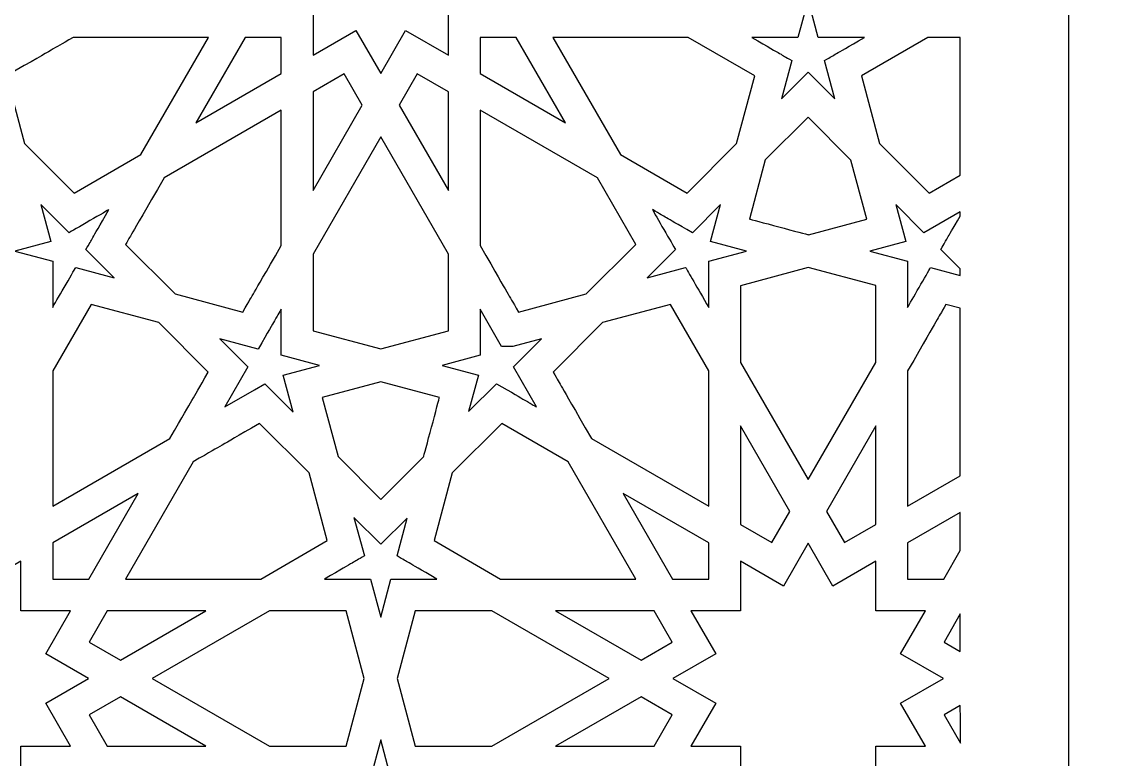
# Model space of a CAD drawing. Header units: millimetres. Extents: x -54 to 56, y -101 to 100.
# Drawn here: x 3.4 to 56, y -72 to -36 of the extents above; entities that cross this region are included whole.
import ezdxf

# ---------------------------------------------------------------- set-up
doc = ezdxf.new("R2010")
doc.units = ezdxf.units.MM
doc.header["$MEASUREMENT"] = 0
doc.layers.add('layer 1', color=7, linetype='Continuous')

msp = doc.modelspace()

# ---------------------------------------------------------------- linework, layer by layer
at = {"layer": 'layer 1', "color": 250}
for points, knots in [([(48.1386, 54.1623), (42.3711, 64.5167), (32.0929, 71.9141), (0.1217, 100.1639), (0.1217, 100.1639), (-12.0509, 89.1216), (-32.3955, 72.4154), (-38.3045, 66.5064), (-38.3045, 66.5064), (-48.153, 57.216), (-54.3278, 44.0535), (-54.3278, 28.0159), (-54.3278, 28.0159), (-54.144, -29.3356), (-54.2633, -80.8899), (-54.2633, -99.8357), (-54.2633, -99.8357), (-54.2633, -99.8357), (54.4481, -99.8357), (54.4481, -99.8357), (54.4481, -99.8357), (54.4481, -99.8357), (54.4424, -100.9781), (54.4424, 5.8646), (54.4424, 5.8646), (54.4424, 27.003), (56.0433, 40.3768), (48.1386, 54.1623)], [0, 0, 0, 0, 0.125, 0.125, 0.125, 0.125, 0.25, 0.25, 0.25, 0.25, 0.375, 0.375, 0.375, 0.375, 0.5, 0.5, 0.5, 0.5, 0.625, 0.625, 0.625, 0.625, 0.75, 0.75, 0.75, 0.75, 1, 1, 1, 1]), ([(22.1206, -36.4635), (22.1206, -36.4635), (20.9137, -38.5551), (20.9137, -38.5551), (20.9137, -38.5551), (20.9137, -38.5551), (19.7069, -36.4635), (19.7069, -36.4635), (19.7069, -36.4635), (19.7069, -36.4635), (17.6152, -37.6707), (17.6152, -37.6707), (17.6152, -37.6707), (17.6152, -37.6707), (17.6152, -35.2566), (17.6152, -35.2566), (17.6152, -35.2566), (17.6152, -35.2566), (15.2019, -35.2566), (15.2019, -35.2566), (15.2019, -35.2566), (15.2019, -35.2566), (16.4087, -33.1653), (16.4087, -33.1653), (16.4087, -33.1653), (16.4087, -33.1653), (14.3171, -31.9585), (14.3171, -31.9585), (14.3171, -31.9585), (14.3171, -31.9585), (16.4087, -30.7516), (16.4087, -30.7516), (16.4087, -30.7516), (16.4087, -30.7516), (15.2019, -28.654), (15.2019, -28.654), (15.2019, -28.654), (15.2019, -28.654), (17.6152, -28.654), (17.6152, -28.654), (17.6152, -28.654), (17.6152, -28.654), (17.6152, -26.2407), (17.6152, -26.2407), (17.6152, -26.2407), (17.6152, -26.2407), (19.7069, -27.4472), (19.7069, -27.4472), (19.7069, -27.4472), (19.7069, -27.4472), (20.9137, -25.3559), (20.9137, -25.3559), (20.9137, -25.3559), (20.9137, -25.3559), (22.1206, -27.4472), (22.1206, -27.4472), (22.1206, -27.4472), (22.1206, -27.4472), (24.2122, -26.2407), (24.2122, -26.2407), (24.2122, -26.2407), (24.2122, -26.2407), (24.2122, -28.654), (24.2122, -28.654), (24.2122, -28.654), (24.2122, -28.654), (26.6259, -28.654), (26.6259, -28.654), (26.6259, -28.654), (26.6259, -28.654), (25.419, -30.7516), (25.419, -30.7516), (25.419, -30.7516), (25.419, -30.7516), (27.5106, -31.9585), (27.5106, -31.9585), (27.5106, -31.9585), (27.5106, -31.9585), (25.419, -33.1653), (25.419, -33.1653), (25.419, -33.1653), (25.419, -33.1653), (26.6259, -35.2566), (26.6259, -35.2566), (26.6259, -35.2566), (26.6259, -35.2566), (24.2122, -35.2566), (24.2122, -35.2566), (24.2122, -35.2566), (24.2122, -35.2566), (24.2122, -37.6707), (24.2122, -37.6707), (24.2122, -37.6707), (24.2122, -37.6707), (22.1206, -36.4635), (22.1206, -36.4635)], [0, 0, 0, 0, 0.04, 0.04, 0.04, 0.04, 0.08, 0.08, 0.08, 0.08, 0.12, 0.12, 0.12, 0.12, 0.16, 0.16, 0.16, 0.16, 0.2, 0.2, 0.2, 0.2, 0.24, 0.24, 0.24, 0.24, 0.28, 0.28, 0.28, 0.28, 0.32, 0.32, 0.32, 0.32, 0.36, 0.36, 0.36, 0.36, 0.4, 0.4, 0.4, 0.4, 0.44, 0.44, 0.44, 0.44, 0.48, 0.48, 0.48, 0.48, 0.52, 0.52, 0.52, 0.52, 0.56, 0.56, 0.56, 0.56, 0.6, 0.6, 0.6, 0.6, 0.64, 0.64, 0.64, 0.64, 0.68, 0.68, 0.68, 0.68, 0.72, 0.72, 0.72, 0.72, 0.76, 0.76, 0.76, 0.76, 0.8, 0.8, 0.8, 0.8, 0.84, 0.84, 0.84, 0.84, 0.88, 0.88, 0.88, 0.88, 0.92, 0.92, 0.92, 0.92, 1, 1, 1, 1]), ([(43.0473, -39.8032), (43.0473, -39.8032), (41.747, -38.5025), (41.747, -38.5025), (41.747, -38.5025), (41.747, -38.5025), (40.4463, -39.7972), (40.4463, -39.7972), (40.4463, -39.7972), (40.4463, -39.7972), (40.9501, -37.9282), (40.9501, -37.9282), (40.9501, -37.9282), (40.2893, -37.5454), (40.6844, -37.774), (39.0049, -36.8035), (39.0049, -36.8035), (39.0049, -36.8035), (41.2489, -36.8035), (41.2489, -36.8035), (41.2489, -36.8035), (41.2489, -36.8035), (41.747, -34.9465), (41.747, -34.9465), (41.747, -34.9465), (41.747, -34.9465), (42.2448, -36.8035), (42.2448, -36.8035), (42.2448, -36.8035), (42.2448, -36.8035), (44.4944, -36.8035), (44.4944, -36.8035), (44.4944, -36.8035), (42.8085, -37.7737), (43.2043, -37.5444), (42.5496, -37.9282), (42.5496, -37.9282), (42.5496, -37.9282), (43.0473, -39.8032), (43.0473, -39.8032)], [0, 0, 0, 0, 0.0909091, 0.0909091, 0.0909091, 0.0909091, 0.1818182, 0.1818182, 0.1818182, 0.1818182, 0.2727273, 0.2727273, 0.2727273, 0.2727273, 0.3636364, 0.3636364, 0.3636364, 0.3636364, 0.4545455, 0.4545455, 0.4545455, 0.4545455, 0.5454545, 0.5454545, 0.5454545, 0.5454545, 0.6363636, 0.6363636, 0.6363636, 0.6363636, 0.7272727, 0.7272727, 0.7272727, 0.7272727, 0.8181818, 0.8181818, 0.8181818, 0.8181818, 1, 1, 1, 1]), ([(2.6818, -38.6722), (5.365, -37.1256), (4.6856, -37.5183), (5.9217, -36.8035), (5.9217, -36.8035), (5.9217, -36.8035), (12.5183, -36.8035), (12.5183, -36.8035), (12.5183, -36.8035), (12.5183, -36.8035), (9.2202, -42.5157), (9.2202, -42.5157), (9.2202, -42.5157), (9.2202, -42.5157), (5.9803, -44.39), (5.9803, -44.39), (5.9803, -44.39), (5.9803, -44.39), (3.5606, -41.9707), (3.5606, -41.9707), (3.5606, -41.9707), (3.5606, -41.9707), (2.6818, -38.6722), (2.6818, -38.6722)], [0, 0, 0, 0, 0.1428571, 0.1428571, 0.1428571, 0.1428571, 0.2857143, 0.2857143, 0.2857143, 0.2857143, 0.4285714, 0.4285714, 0.4285714, 0.4285714, 0.5714286, 0.5714286, 0.5714286, 0.5714286, 0.7142857, 0.7142857, 0.7142857, 0.7142857, 1, 1, 1, 1]), ([(14.3055, -36.8035), (14.3055, -36.8035), (16.0687, -36.8035), (16.0687, -36.8035), (16.0687, -36.8035), (16.0687, -36.8035), (16.0687, -38.5611), (16.0687, -38.5611), (16.0687, -38.5611), (16.0687, -38.5611), (11.9034, -40.9688), (11.9034, -40.9688), (11.9034, -40.9688), (11.9034, -40.9688), (14.3055, -36.8035), (14.3055, -36.8035)], [0, 0, 0, 0, 0.2, 0.2, 0.2, 0.2, 0.4, 0.4, 0.4, 0.4, 0.6, 0.6, 0.6, 0.6, 1, 1, 1, 1]), ([(25.7588, -36.8035), (25.7588, -36.8035), (27.5223, -36.8035), (27.5223, -36.8035), (27.5223, -36.8035), (27.5223, -36.8035), (29.9244, -40.9688), (29.9244, -40.9688), (29.9244, -40.9688), (29.9244, -40.9688), (25.7588, -38.5611), (25.7588, -38.5611), (25.7588, -38.5611), (25.7588, -38.5611), (25.7588, -36.8035), (25.7588, -36.8035)], [0, 0, 0, 0, 0.2, 0.2, 0.2, 0.2, 0.4, 0.4, 0.4, 0.4, 0.6, 0.6, 0.6, 0.6, 1, 1, 1, 1]), ([(32.6076, -42.5157), (32.6076, -42.5157), (29.3091, -36.8035), (29.3091, -36.8035), (29.3091, -36.8035), (29.3091, -36.8035), (35.9057, -36.8035), (35.9057, -36.8035), (35.9057, -36.8035), (35.9057, -36.8035), (39.1456, -38.6722), (39.1456, -38.6722), (39.1456, -38.6722), (39.1456, -38.6722), (38.2608, -41.9707), (38.2608, -41.9707), (38.2608, -41.9707), (38.2608, -41.9707), (35.8471, -44.39), (35.8471, -44.39), (35.8471, -44.39), (35.8471, -44.39), (32.6076, -42.5157), (32.6076, -42.5157)], [0, 0, 0, 0, 0.1428571, 0.1428571, 0.1428571, 0.1428571, 0.2857143, 0.2857143, 0.2857143, 0.2857143, 0.4285714, 0.4285714, 0.4285714, 0.4285714, 0.5714286, 0.5714286, 0.5714286, 0.5714286, 0.7142857, 0.7142857, 0.7142857, 0.7142857, 1, 1, 1, 1]), ([(44.348, -38.6722), (44.348, -38.6722), (47.5876, -36.8035), (47.5876, -36.8035), (47.5876, -36.8035), (47.5876, -36.8035), (49.1522, -36.8035), (49.1522, -36.8035), (49.1522, -36.8035), (49.1522, -39.0475), (49.1522, -41.2852), (49.1578, -43.5172), (49.1578, -43.5172), (49.1578, -43.5172), (47.6465, -44.39), (47.6465, -44.39), (47.6465, -44.39), (47.6465, -44.39), (45.2328, -41.9707), (45.2328, -41.9707), (45.2328, -41.9707), (45.2328, -41.9707), (44.348, -38.6722), (44.348, -38.6722)], [0, 0, 0, 0, 0.1428571, 0.1428571, 0.1428571, 0.1428571, 0.2857143, 0.2857143, 0.2857143, 0.2857143, 0.4285714, 0.4285714, 0.4285714, 0.4285714, 0.5714286, 0.5714286, 0.5714286, 0.5714286, 0.7142857, 0.7142857, 0.7142857, 0.7142857, 1, 1, 1, 1]), ([(17.6152, -44.2672), (17.6152, -44.2672), (17.6152, -39.4571), (17.6152, -39.4571), (17.6152, -39.4571), (17.6152, -39.4571), (19.1385, -38.5784), (19.1385, -38.5784), (19.1385, -38.5784), (19.1385, -38.5784), (20.0173, -40.1016), (20.0173, -40.1016), (20.0173, -40.1016), (20.0173, -40.1016), (17.6152, -44.2672), (17.6152, -44.2672)], [0, 0, 0, 0, 0.2, 0.2, 0.2, 0.2, 0.4, 0.4, 0.4, 0.4, 0.6, 0.6, 0.6, 0.6, 1, 1, 1, 1]), ([(21.8101, -40.1016), (21.8101, -40.1016), (22.6889, -38.5784), (22.6889, -38.5784), (22.6889, -38.5784), (22.6889, -38.5784), (24.2122, -39.4571), (24.2122, -39.4571), (24.2122, -39.4571), (24.2122, -39.4571), (24.2122, -44.2672), (24.2122, -44.2672), (24.2122, -44.2672), (24.2122, -44.2672), (21.8101, -40.1016), (21.8101, -40.1016)], [0, 0, 0, 0, 0.2, 0.2, 0.2, 0.2, 0.4, 0.4, 0.4, 0.4, 0.6, 0.6, 0.6, 0.6, 1, 1, 1, 1]), ([(10.3568, -43.652), (10.3568, -43.652), (16.0687, -40.3539), (16.0687, -40.3539), (16.0687, -40.3539), (16.0687, -40.3539), (16.0687, -46.9505), (16.0687, -46.9505), (16.0687, -46.9505), (14.4166, -49.8094), (14.8794, -49.0068), (14.194, -50.1904), (14.194, -50.1904), (14.194, -50.1904), (10.8955, -49.3056), (10.8955, -49.3056), (10.8955, -49.3056), (10.8955, -49.3056), (8.4818, -46.8919), (8.4818, -46.8919), (8.4818, -46.8919), (8.7983, -46.3412), (8.4702, -46.9096), (10.3568, -43.652)], [0, 0, 0, 0, 0.1428571, 0.1428571, 0.1428571, 0.1428571, 0.2857143, 0.2857143, 0.2857143, 0.2857143, 0.4285714, 0.4285714, 0.4285714, 0.4285714, 0.5714286, 0.5714286, 0.5714286, 0.5714286, 0.7142857, 0.7142857, 0.7142857, 0.7142857, 1, 1, 1, 1]), ([(27.6334, -50.1904), (26.9892, -49.077), (27.3699, -49.7392), (25.7588, -46.9505), (25.7588, -46.9505), (25.7588, -46.9505), (25.7588, -40.3539), (25.7588, -40.3539), (25.7588, -40.3539), (25.7588, -40.3539), (31.4766, -43.652), (31.4766, -43.652), (31.4766, -43.652), (31.4766, -43.652), (33.3456, -46.8919), (33.3456, -46.8919), (33.3456, -46.8919), (33.3456, -46.8919), (30.9319, -49.3056), (30.9319, -49.3056), (30.9319, -49.3056), (30.9319, -49.3056), (27.6334, -50.1904), (27.6334, -50.1904)], [0, 0, 0, 0, 0.1428571, 0.1428571, 0.1428571, 0.1428571, 0.2857143, 0.2857143, 0.2857143, 0.2857143, 0.4285714, 0.4285714, 0.4285714, 0.4285714, 0.5714286, 0.5714286, 0.5714286, 0.5714286, 0.7142857, 0.7142857, 0.7142857, 0.7142857, 1, 1, 1, 1]), ([(39.6614, -42.7732), (39.6614, -42.7732), (41.747, -40.6936), (41.747, -40.6936), (41.747, -40.6936), (41.747, -40.6936), (43.8326, -42.7792), (43.8326, -42.7792), (43.8326, -42.7792), (43.8326, -42.7792), (44.6059, -45.6618), (44.6059, -45.6618), (44.6059, -45.6618), (44.6059, -45.6618), (41.7643, -46.4231), (41.7643, -46.4231), (41.7643, -46.4231), (41.7643, -46.4231), (41.747, -46.4174), (41.747, -46.4174), (41.747, -46.4174), (41.7375, -46.4174), (38.9029, -45.6583), (38.8937, -45.6558), (38.8937, -45.6558), (38.8937, -45.6558), (39.6614, -42.7732), (39.6614, -42.7732)], [0, 0, 0, 0, 0.125, 0.125, 0.125, 0.125, 0.25, 0.25, 0.25, 0.25, 0.375, 0.375, 0.375, 0.375, 0.5, 0.5, 0.5, 0.5, 0.625, 0.625, 0.625, 0.625, 0.75, 0.75, 0.75, 0.75, 1, 1, 1, 1]), ([(20.9137, -51.9888), (20.9137, -51.9888), (17.6152, -51.1044), (17.6152, -51.1044), (17.6152, -51.1044), (17.6152, -51.1044), (17.6152, -47.3664), (17.6152, -47.3664), (17.6152, -47.3664), (17.6152, -47.3664), (20.9137, -41.6542), (20.9137, -41.6542), (20.9137, -41.6542), (20.9137, -41.6542), (24.2122, -47.3664), (24.2122, -47.3664), (24.2122, -47.3664), (24.2122, -47.3664), (24.2122, -51.1044), (24.2122, -51.1044), (24.2122, -51.1044), (24.2122, -51.1044), (20.9137, -51.9888), (20.9137, -51.9888)], [0, 0, 0, 0, 0.1428571, 0.1428571, 0.1428571, 0.1428571, 0.2857143, 0.2857143, 0.2857143, 0.2857143, 0.4285714, 0.4285714, 0.4285714, 0.4285714, 0.5714286, 0.5714286, 0.5714286, 0.5714286, 0.7142857, 0.7142857, 0.7142857, 0.7142857, 1, 1, 1, 1]), ([(3.0804, -47.22), (3.0804, -47.22), (4.832, -46.7512), (4.832, -46.7512), (4.832, -46.7512), (4.832, -46.7512), (4.3515, -44.9527), (4.3515, -44.9527), (4.3515, -44.9527), (4.3515, -44.9527), (5.7224, -46.3236), (5.7224, -46.3236), (5.7224, -46.3236), (5.842, -46.2544), (7.6676, -45.1989), (7.6676, -45.1989), (7.6676, -45.1989), (6.6971, -46.8782), (6.9247, -46.482), (6.5486, -47.1438), (6.5486, -47.1438), (6.5486, -47.1438), (7.9195, -48.5207), (7.9195, -48.5207), (7.9195, -48.5207), (7.9195, -48.5207), (6.0505, -48.0169), (6.0505, -48.0169), (6.0505, -48.0169), (5.9323, -48.2166), (5.0433, -49.7582), (4.9258, -49.9618), (4.9258, -49.9618), (4.9258, -49.9618), (4.9258, -47.7178), (4.9258, -47.7178), (4.9258, -47.7178), (4.9258, -47.7178), (3.0804, -47.22), (3.0804, -47.22)], [0, 0, 0, 0, 0.0909091, 0.0909091, 0.0909091, 0.0909091, 0.1818182, 0.1818182, 0.1818182, 0.1818182, 0.2727273, 0.2727273, 0.2727273, 0.2727273, 0.3636364, 0.3636364, 0.3636364, 0.3636364, 0.4545455, 0.4545455, 0.4545455, 0.4545455, 0.5454545, 0.5454545, 0.5454545, 0.5454545, 0.6363636, 0.6363636, 0.6363636, 0.6363636, 0.7272727, 0.7272727, 0.7272727, 0.7272727, 0.8181818, 0.8181818, 0.8181818, 0.8181818, 1, 1, 1, 1]), ([(35.7769, -48.0169), (35.7769, -48.0169), (33.9079, -48.5207), (33.9079, -48.5207), (33.9079, -48.5207), (33.9079, -48.5207), (35.2792, -47.1438), (35.2792, -47.1438), (35.2792, -47.1438), (35.1483, -46.9141), (34.2822, -45.4304), (34.1598, -45.1989), (34.1598, -45.1989), (34.9627, -45.6674), (34.5468, -45.4215), (36.105, -46.3236), (36.105, -46.3236), (36.105, -46.3236), (37.4759, -44.9467), (37.4759, -44.9467), (37.4759, -44.9467), (37.4759, -44.9467), (36.9954, -46.7512), (36.9954, -46.7512), (36.9954, -46.7512), (36.9954, -46.7512), (38.7473, -47.22), (38.7473, -47.22), (38.7473, -47.22), (38.7473, -47.22), (36.9019, -47.7178), (36.9019, -47.7178), (36.9019, -47.7178), (36.9019, -47.7178), (36.9019, -49.9618), (36.9019, -49.9618), (36.9019, -49.9618), (36.341, -48.9934), (35.8849, -48.2032), (35.7769, -48.0169)], [0, 0, 0, 0, 0.0909091, 0.0909091, 0.0909091, 0.0909091, 0.1818182, 0.1818182, 0.1818182, 0.1818182, 0.2727273, 0.2727273, 0.2727273, 0.2727273, 0.3636364, 0.3636364, 0.3636364, 0.3636364, 0.4545455, 0.4545455, 0.4545455, 0.4545455, 0.5454545, 0.5454545, 0.5454545, 0.5454545, 0.6363636, 0.6363636, 0.6363636, 0.6363636, 0.7272727, 0.7272727, 0.7272727, 0.7272727, 0.8181818, 0.8181818, 0.8181818, 0.8181818, 1, 1, 1, 1]), ([(44.7583, -47.226), (44.7583, -47.226), (46.5039, -46.7572), (46.5039, -46.7572), (46.5039, -46.7572), (46.5039, -46.7572), (46.0177, -44.9467), (46.0177, -44.9467), (46.0177, -44.9467), (46.0177, -44.9467), (47.3946, -46.3236), (47.3946, -46.3236), (47.3946, -46.3236), (47.3946, -46.3236), (49.1578, -45.3041), (49.1578, -45.3041), (49.1578, -45.3041), (49.1578, -45.3041), (49.1578, -45.5154), (49.1578, -45.5154), (49.1578, -45.5154), (48.3954, -46.8323), (48.5919, -46.4929), (48.2145, -47.1438), (48.2145, -47.1438), (48.2145, -47.1438), (49.1578, -48.0868), (49.1578, -48.0868), (49.1578, -48.0868), (49.1578, -48.0868), (49.1578, -48.4032), (49.1578, -48.4032), (49.1578, -48.4032), (49.1578, -48.4032), (47.7167, -48.0169), (47.7167, -48.0169), (47.7167, -48.0169), (47.5527, -48.3037), (46.7557, -49.6806), (46.5977, -49.9618), (46.5977, -49.9618), (46.5977, -49.9618), (46.5977, -47.7178), (46.5977, -47.7178), (46.5977, -47.7178), (46.5977, -47.7178), (44.7583, -47.226), (44.7583, -47.226)], [0, 0, 0, 0, 0.0769231, 0.0769231, 0.0769231, 0.0769231, 0.1538462, 0.1538462, 0.1538462, 0.1538462, 0.2307692, 0.2307692, 0.2307692, 0.2307692, 0.3076923, 0.3076923, 0.3076923, 0.3076923, 0.3846154, 0.3846154, 0.3846154, 0.3846154, 0.4615385, 0.4615385, 0.4615385, 0.4615385, 0.5384615, 0.5384615, 0.5384615, 0.5384615, 0.6153846, 0.6153846, 0.6153846, 0.6153846, 0.6923077, 0.6923077, 0.6923077, 0.6923077, 0.7692308, 0.7692308, 0.7692308, 0.7692308, 0.8461538, 0.8461538, 0.8461538, 0.8461538, 1, 1, 1, 1]), ([(41.747, -58.3572), (41.747, -58.3572), (38.4485, -52.645), (38.4485, -52.645), (38.4485, -52.645), (38.4485, -52.645), (38.4485, -48.9073), (38.4485, -48.9073), (38.4485, -48.9073), (38.4485, -48.9073), (41.747, -48.0226), (41.747, -48.0226), (41.747, -48.0226), (41.747, -48.0226), (45.0451, -48.9013), (45.0451, -48.9013), (45.0451, -48.9013), (45.0451, -48.9013), (45.0451, -52.645), (45.0451, -52.645), (45.0451, -52.645), (45.0451, -52.645), (41.747, -58.3572), (41.747, -58.3572)], [0, 0, 0, 0, 0.1428571, 0.1428571, 0.1428571, 0.1428571, 0.2857143, 0.2857143, 0.2857143, 0.2857143, 0.4285714, 0.4285714, 0.4285714, 0.4285714, 0.5714286, 0.5714286, 0.5714286, 0.5714286, 0.7142857, 0.7142857, 0.7142857, 0.7142857, 1, 1, 1, 1]), ([(10.093, -50.7058), (10.093, -50.7058), (12.5127, -53.1195), (12.5127, -53.1195), (12.5127, -53.1195), (11.5577, -54.7716), (11.9676, -54.0568), (10.638, -56.3594), (10.638, -56.3594), (10.638, -56.3594), (4.9258, -59.6575), (4.9258, -59.6575), (4.9258, -59.6575), (4.9258, -59.6575), (4.9258, -53.0609), (4.9258, -53.0609), (4.9258, -53.0609), (4.9258, -53.0609), (6.7945, -49.8214), (6.7945, -49.8214), (6.7945, -49.8214), (6.7945, -49.8214), (10.093, -50.7058), (10.093, -50.7058)], [0, 0, 0, 0, 0.1428571, 0.1428571, 0.1428571, 0.1428571, 0.2857143, 0.2857143, 0.2857143, 0.2857143, 0.4285714, 0.4285714, 0.4285714, 0.4285714, 0.5714286, 0.5714286, 0.5714286, 0.5714286, 0.7142857, 0.7142857, 0.7142857, 0.7142857, 1, 1, 1, 1]), ([(31.1898, -56.3594), (29.4262, -53.3068), (29.7952, -53.9514), (29.3148, -53.1195), (29.3148, -53.1195), (29.3148, -53.1195), (31.7288, -50.7058), (31.7288, -50.7058), (31.7288, -50.7058), (31.7288, -50.7058), (35.0329, -49.8214), (35.0329, -49.8214), (35.0329, -49.8214), (35.0329, -49.8214), (36.9019, -53.0609), (36.9019, -53.0609), (36.9019, -53.0609), (36.9019, -53.0609), (36.9019, -59.6575), (36.9019, -59.6575), (36.9019, -59.6575), (36.9019, -59.6575), (31.1898, -56.3594), (31.1898, -56.3594)], [0, 0, 0, 0, 0.1428571, 0.1428571, 0.1428571, 0.1428571, 0.2857143, 0.2857143, 0.2857143, 0.2857143, 0.4285714, 0.4285714, 0.4285714, 0.4285714, 0.5714286, 0.5714286, 0.5714286, 0.5714286, 0.7142857, 0.7142857, 0.7142857, 0.7142857, 1, 1, 1, 1]), ([(46.5977, -59.6575), (46.5977, -59.6575), (46.5977, -53.0609), (46.5977, -53.0609), (46.5977, -53.0609), (48.3083, -50.0909), (47.9333, -50.7411), (48.4664, -49.8214), (48.4664, -49.8214), (48.4664, -49.8214), (49.1578, -50.0087), (49.1578, -50.0087), (49.1578, -50.0087), (49.1578, -52.7385), (49.1638, -55.463), (49.1638, -58.1755), (49.1638, -58.1755), (49.1638, -58.1755), (46.5977, -59.6575), (46.5977, -59.6575)], [0, 0, 0, 0, 0.1666667, 0.1666667, 0.1666667, 0.1666667, 0.3333333, 0.3333333, 0.3333333, 0.3333333, 0.5, 0.5, 0.5, 0.5, 0.6666667, 0.6666667, 0.6666667, 0.6666667, 1, 1, 1, 1]), ([(16.6546, -55.0707), (16.6546, -55.0707), (15.2661, -53.6878), (15.2661, -53.6878), (15.2661, -53.6878), (15.2661, -53.6878), (14.7563, -53.9866), (14.7563, -53.9866), (14.7563, -53.9866), (14.7563, -53.9866), (14.7563, -53.9806), (14.7563, -53.9806), (14.7563, -53.9806), (14.7563, -53.9806), (13.3212, -54.8125), (13.3212, -54.8125), (13.3212, -54.8125), (13.3212, -54.8125), (14.4459, -52.862), (14.4459, -52.862), (14.4459, -52.862), (14.4459, -52.862), (13.075, -51.4907), (13.075, -51.4907), (13.075, -51.4907), (13.075, -51.4907), (14.944, -51.9948), (14.944, -51.9948), (14.944, -51.9948), (15.9515, -50.2486), (15.682, -50.7114), (16.0687, -50.0496), (16.0687, -50.0496), (16.0687, -50.0496), (16.0687, -52.2936), (16.0687, -52.2936), (16.0687, -52.2936), (16.0687, -52.2936), (17.926, -52.7914), (17.926, -52.7914), (17.926, -52.7914), (17.926, -52.7914), (16.1681, -53.2599), (16.1681, -53.2599), (16.1681, -53.2599), (16.1681, -53.2599), (16.6546, -55.0707), (16.6546, -55.0707)], [0, 0, 0, 0, 0.0769231, 0.0769231, 0.0769231, 0.0769231, 0.1538462, 0.1538462, 0.1538462, 0.1538462, 0.2307692, 0.2307692, 0.2307692, 0.2307692, 0.3076923, 0.3076923, 0.3076923, 0.3076923, 0.3846154, 0.3846154, 0.3846154, 0.3846154, 0.4615385, 0.4615385, 0.4615385, 0.4615385, 0.5384615, 0.5384615, 0.5384615, 0.5384615, 0.6153846, 0.6153846, 0.6153846, 0.6153846, 0.6923077, 0.6923077, 0.6923077, 0.6923077, 0.7692308, 0.7692308, 0.7692308, 0.7692308, 0.8461538, 0.8461538, 0.8461538, 0.8461538, 1, 1, 1, 1]), ([(28.5065, -54.8125), (28.0084, -54.5257), (28.3016, -54.6954), (27.0711, -53.9806), (27.0711, -53.9806), (27.0711, -53.9806), (27.0711, -53.9866), (27.0711, -53.9866), (27.0711, -53.9866), (27.0711, -53.9866), (26.5557, -53.6878), (26.5557, -53.6878), (26.5557, -53.6878), (26.5557, -53.6878), (25.2021, -55.0471), (25.2021, -55.0471), (25.2021, -55.0471), (25.2021, -55.0471), (25.6769, -53.2659), (25.6769, -53.2659), (25.6769, -53.2659), (25.6769, -53.2659), (23.9074, -52.7914), (23.9074, -52.7914), (23.9074, -52.7914), (23.9074, -52.7914), (25.7588, -52.2936), (25.7588, -52.2936), (25.7588, -52.2936), (25.7588, -52.2936), (25.7588, -50.044), (25.7588, -50.044), (25.7588, -50.044), (25.7588, -50.044), (26.8076, -51.8657), (26.8076, -51.8657), (26.8076, -51.8657), (26.8076, -51.8657), (27.3582, -51.8657), (27.3582, -51.8657), (27.3582, -51.8657), (27.3582, -51.8657), (28.7524, -51.4907), (28.7524, -51.4907), (28.7524, -51.4907), (28.7524, -51.4907), (27.3815, -52.862), (27.3815, -52.862), (27.3815, -52.862), (27.3815, -52.862), (28.5065, -54.8125), (28.5065, -54.8125)], [0, 0, 0, 0, 0.0714286, 0.0714286, 0.0714286, 0.0714286, 0.1428571, 0.1428571, 0.1428571, 0.1428571, 0.2142857, 0.2142857, 0.2142857, 0.2142857, 0.2857143, 0.2857143, 0.2857143, 0.2857143, 0.3571429, 0.3571429, 0.3571429, 0.3571429, 0.4285714, 0.4285714, 0.4285714, 0.4285714, 0.5, 0.5, 0.5, 0.5, 0.5714286, 0.5714286, 0.5714286, 0.5714286, 0.6428571, 0.6428571, 0.6428571, 0.6428571, 0.7142857, 0.7142857, 0.7142857, 0.7142857, 0.7857143, 0.7857143, 0.7857143, 0.7857143, 0.8571429, 0.8571429, 0.8571429, 0.8571429, 1, 1, 1, 1]), ([(23.7786, -54.3616), (23.7733, -54.3814), (23.0145, -57.2258), (23.0053, -57.2442), (23.0053, -57.2442), (23.0053, -57.2442), (20.9257, -59.3238), (20.9257, -59.3238), (20.9257, -59.3238), (20.9257, -59.3238), (18.8341, -57.2382), (18.8341, -57.2382), (18.8341, -57.2382), (18.8341, -57.2382), (18.0664, -54.3556), (18.0664, -54.3556), (18.0664, -54.3556), (18.0664, -54.3556), (20.9137, -53.5943), (20.9137, -53.5943), (20.9137, -53.5943), (20.9137, -53.5943), (23.7786, -54.3616), (23.7786, -54.3616)], [0, 0, 0, 0, 0.1428571, 0.1428571, 0.1428571, 0.1428571, 0.2857143, 0.2857143, 0.2857143, 0.2857143, 0.4285714, 0.4285714, 0.4285714, 0.4285714, 0.5714286, 0.5714286, 0.5714286, 0.5714286, 0.7142857, 0.7142857, 0.7142857, 0.7142857, 1, 1, 1, 1]), ([(8.4762, -63.2079), (8.4762, -63.2079), (11.7743, -57.4901), (11.7743, -57.4901), (11.7743, -57.4901), (13.5085, -56.4942), (12.7409, -56.9334), (15.0142, -55.6214), (15.0142, -55.6214), (15.0142, -55.6214), (17.4279, -58.0348), (17.4279, -58.0348), (17.4279, -58.0348), (17.4279, -58.0348), (18.3127, -61.3332), (18.3127, -61.3332), (18.3127, -61.3332), (18.3127, -61.3332), (15.0728, -63.2079), (15.0728, -63.2079), (15.0728, -63.2079), (15.0728, -63.2079), (8.4762, -63.2079), (8.4762, -63.2079)], [0, 0, 0, 0, 0.1428571, 0.1428571, 0.1428571, 0.1428571, 0.2857143, 0.2857143, 0.2857143, 0.2857143, 0.4285714, 0.4285714, 0.4285714, 0.4285714, 0.5714286, 0.5714286, 0.5714286, 0.5714286, 0.7142857, 0.7142857, 0.7142857, 0.7142857, 1, 1, 1, 1]), ([(23.5151, -61.3332), (23.5151, -61.3332), (24.3995, -58.0348), (24.3995, -58.0348), (24.3995, -58.0348), (24.3995, -58.0348), (26.8132, -55.6214), (26.8132, -55.6214), (26.8132, -55.6214), (26.8132, -55.6214), (30.0531, -57.4957), (30.0531, -57.4957), (30.0531, -57.4957), (30.0531, -57.4957), (33.3516, -63.2079), (33.3516, -63.2079), (33.3516, -63.2079), (33.3516, -63.2079), (26.7546, -63.2079), (26.7546, -63.2079), (26.7546, -63.2079), (26.7546, -63.2079), (23.5151, -61.3332), (23.5151, -61.3332)], [0, 0, 0, 0, 0.1428571, 0.1428571, 0.1428571, 0.1428571, 0.2857143, 0.2857143, 0.2857143, 0.2857143, 0.4285714, 0.4285714, 0.4285714, 0.4285714, 0.5714286, 0.5714286, 0.5714286, 0.5714286, 0.7142857, 0.7142857, 0.7142857, 0.7142857, 1, 1, 1, 1]), ([(38.4485, -55.7442), (38.4485, -55.7442), (40.8562, -59.9098), (40.8562, -59.9098), (40.8562, -59.9098), (40.8562, -59.9098), (39.9775, -61.4327), (39.9775, -61.4327), (39.9775, -61.4327), (39.9775, -61.4327), (38.4485, -60.5539), (38.4485, -60.5539), (38.4485, -60.5539), (38.4485, -60.5539), (38.4485, -55.7442), (38.4485, -55.7442)], [0, 0, 0, 0, 0.2, 0.2, 0.2, 0.2, 0.4, 0.4, 0.4, 0.4, 0.6, 0.6, 0.6, 0.6, 1, 1, 1, 1]), ([(45.0451, -55.7442), (45.0451, -55.7442), (45.0451, -60.5539), (45.0451, -60.5539), (45.0451, -60.5539), (45.0451, -60.5539), (43.5218, -61.4327), (43.5218, -61.4327), (43.5218, -61.4327), (43.5218, -61.4327), (42.6431, -59.9098), (42.6431, -59.9098), (42.6431, -59.9098), (42.6431, -59.9098), (45.0451, -55.7442), (45.0451, -55.7442)], [0, 0, 0, 0, 0.2, 0.2, 0.2, 0.2, 0.4, 0.4, 0.4, 0.4, 0.6, 0.6, 0.6, 0.6, 1, 1, 1, 1]), ([(4.9258, -61.4447), (4.9258, -61.4447), (9.0911, -59.0426), (9.0911, -59.0426), (9.0911, -59.0426), (9.0911, -59.0426), (6.6894, -63.2079), (6.6894, -63.2079), (6.6894, -63.2079), (6.6894, -63.2079), (4.9258, -63.2079), (4.9258, -63.2079), (4.9258, -63.2079), (4.9258, -63.2079), (4.9258, -61.4447), (4.9258, -61.4447)], [0, 0, 0, 0, 0.2, 0.2, 0.2, 0.2, 0.4, 0.4, 0.4, 0.4, 0.6, 0.6, 0.6, 0.6, 1, 1, 1, 1]), ([(32.7363, -59.0426), (32.7363, -59.0426), (36.9019, -61.4447), (36.9019, -61.4447), (36.9019, -61.4447), (36.9019, -61.4447), (36.9019, -63.2079), (36.9019, -63.2079), (36.9019, -63.2079), (36.9019, -63.2079), (35.1384, -63.2079), (35.1384, -63.2079), (35.1384, -63.2079), (35.1384, -63.2079), (32.7363, -59.0426), (32.7363, -59.0426)], [0, 0, 0, 0, 0.2, 0.2, 0.2, 0.2, 0.4, 0.4, 0.4, 0.4, 0.6, 0.6, 0.6, 0.6, 1, 1, 1, 1]), ([(48.3552, -63.2079), (48.3552, -63.2079), (46.5977, -63.2079), (46.5977, -63.2079), (46.5977, -63.2079), (46.5977, -63.2079), (46.5977, -61.4447), (46.5977, -61.4447), (46.5977, -61.4447), (46.5977, -61.4447), (49.1638, -59.9623), (49.1638, -59.9623), (49.1638, -59.9623), (49.1638, -59.9623), (49.1638, -61.8081), (49.1638, -61.8081), (49.1638, -61.8081), (49.1638, -61.8081), (48.3552, -63.2079), (48.3552, -63.2079)], [0, 0, 0, 0, 0.1666667, 0.1666667, 0.1666667, 0.1666667, 0.3333333, 0.3333333, 0.3333333, 0.3333333, 0.5, 0.5, 0.5, 0.5, 0.6666667, 0.6666667, 0.6666667, 0.6666667, 1, 1, 1, 1]), ([(20.1171, -62.0832), (20.1171, -62.0832), (19.613, -60.2026), (19.613, -60.2026), (19.613, -60.2026), (19.613, -60.2026), (20.9257, -61.5149), (20.9257, -61.5149), (20.9257, -61.5149), (20.9257, -61.5149), (22.2084, -60.2319), (22.2084, -60.2319), (22.2084, -60.2319), (22.2084, -60.2319), (21.7106, -62.0832), (21.7106, -62.0832), (21.7106, -62.0832), (22.371, -62.466), (21.9759, -62.2374), (23.6555, -63.2079), (23.6555, -63.2079), (23.6555, -63.2079), (21.4118, -63.2079), (21.4118, -63.2079), (21.4118, -63.2079), (21.4118, -63.2079), (20.9137, -65.0649), (20.9137, -65.0649), (20.9137, -65.0649), (20.9137, -65.0649), (20.4159, -63.2079), (20.4159, -63.2079), (20.4159, -63.2079), (20.4159, -63.2079), (18.1719, -63.2079), (18.1719, -63.2079), (18.1719, -63.2079), (19.8508, -62.2381), (19.4543, -62.4674), (20.1171, -62.0832)], [0, 0, 0, 0, 0.0909091, 0.0909091, 0.0909091, 0.0909091, 0.1818182, 0.1818182, 0.1818182, 0.1818182, 0.2727273, 0.2727273, 0.2727273, 0.2727273, 0.3636364, 0.3636364, 0.3636364, 0.3636364, 0.4545455, 0.4545455, 0.4545455, 0.4545455, 0.5454545, 0.5454545, 0.5454545, 0.5454545, 0.6363636, 0.6363636, 0.6363636, 0.6363636, 0.7272727, 0.7272727, 0.7272727, 0.7272727, 0.8181818, 0.8181818, 0.8181818, 0.8181818, 1, 1, 1, 1]), ([(1.2876, -72.5583), (1.2876, -72.5583), (0.0808, -74.6498), (0.0808, -74.6498), (0.0808, -74.6498), (0.0808, -74.6498), (-1.1261, -72.5583), (-1.1261, -72.5583), (-1.1261, -72.5583), (-1.1261, -72.5583), (-3.2237, -73.771), (-3.2237, -73.771), (-3.2237, -73.771), (-3.2237, -73.771), (-3.2237, -71.3514), (-3.2237, -71.3514), (-3.2237, -71.3514), (-3.2237, -71.3514), (-5.6374, -71.3514), (-5.6374, -71.3514), (-5.6374, -71.3514), (-5.6374, -71.3514), (-4.4302, -69.2598), (-4.4302, -69.2598), (-4.4302, -69.2598), (-4.4302, -69.2598), (-6.5218, -68.0529), (-6.5218, -68.0529), (-6.5218, -68.0529), (-6.5218, -68.0529), (-4.4302, -66.8462), (-4.4302, -66.8462), (-4.4302, -66.8462), (-4.4302, -66.8462), (-5.6374, -64.7548), (-5.6374, -64.7548), (-5.6374, -64.7548), (-5.6374, -64.7548), (-3.2237, -64.7548), (-3.2237, -64.7548), (-3.2237, -64.7548), (-3.2237, -64.7548), (-3.2237, -62.3408), (-3.2237, -62.3408), (-3.2237, -62.3408), (-3.2237, -62.3408), (-1.1261, -63.5476), (-1.1261, -63.5476), (-1.1261, -63.5476), (-1.1261, -63.5476), (0.0808, -61.4563), (0.0808, -61.4563), (0.0808, -61.4563), (0.0808, -61.4563), (1.2876, -63.5476), (1.2876, -63.5476), (1.2876, -63.5476), (1.2876, -63.5476), (3.3789, -62.3408), (3.3789, -62.3408), (3.3789, -62.3408), (3.3789, -62.3408), (3.3789, -64.7548), (3.3789, -64.7548), (3.3789, -64.7548), (3.3789, -64.7548), (5.7929, -64.7548), (5.7929, -64.7548), (5.7929, -64.7548), (5.7929, -64.7548), (4.5861, -66.8462), (4.5861, -66.8462), (4.5861, -66.8462), (4.5861, -66.8462), (6.6774, -68.0529), (6.6774, -68.0529), (6.6774, -68.0529), (6.6774, -68.0529), (4.5861, -69.2598), (4.5861, -69.2598), (4.5861, -69.2598), (4.5861, -69.2598), (5.7929, -71.3514), (5.7929, -71.3514), (5.7929, -71.3514), (5.7929, -71.3514), (3.3789, -71.3514), (3.3789, -71.3514), (3.3789, -71.3514), (3.3789, -71.3514), (3.3789, -73.7651), (3.3789, -73.7651), (3.3789, -73.7651), (3.3789, -73.7651), (1.2876, -72.5583), (1.2876, -72.5583)], [0, 0, 0, 0, 0.04, 0.04, 0.04, 0.04, 0.08, 0.08, 0.08, 0.08, 0.12, 0.12, 0.12, 0.12, 0.16, 0.16, 0.16, 0.16, 0.2, 0.2, 0.2, 0.2, 0.24, 0.24, 0.24, 0.24, 0.28, 0.28, 0.28, 0.28, 0.32, 0.32, 0.32, 0.32, 0.36, 0.36, 0.36, 0.36, 0.4, 0.4, 0.4, 0.4, 0.44, 0.44, 0.44, 0.44, 0.48, 0.48, 0.48, 0.48, 0.52, 0.52, 0.52, 0.52, 0.56, 0.56, 0.56, 0.56, 0.6, 0.6, 0.6, 0.6, 0.64, 0.64, 0.64, 0.64, 0.68, 0.68, 0.68, 0.68, 0.72, 0.72, 0.72, 0.72, 0.76, 0.76, 0.76, 0.76, 0.8, 0.8, 0.8, 0.8, 0.84, 0.84, 0.84, 0.84, 0.88, 0.88, 0.88, 0.88, 0.92, 0.92, 0.92, 0.92, 1, 1, 1, 1]), ([(42.9535, -72.5583), (42.9535, -72.5583), (41.747, -74.6498), (41.747, -74.6498), (41.747, -74.6498), (41.747, -74.6498), (40.5401, -72.5583), (40.5401, -72.5583), (40.5401, -72.5583), (40.5401, -72.5583), (38.4485, -73.771), (38.4485, -73.771), (38.4485, -73.771), (38.4485, -73.771), (38.4485, -71.3514), (38.4485, -71.3514), (38.4485, -71.3514), (38.4485, -71.3514), (36.0348, -71.3514), (36.0348, -71.3514), (36.0348, -71.3514), (36.0348, -71.3514), (37.2417, -69.2598), (37.2417, -69.2598), (37.2417, -69.2598), (37.2417, -69.2598), (35.1501, -68.0529), (35.1501, -68.0529), (35.1501, -68.0529), (35.1501, -68.0529), (37.2417, -66.8462), (37.2417, -66.8462), (37.2417, -66.8462), (37.2417, -66.8462), (36.0348, -64.7548), (36.0348, -64.7548), (36.0348, -64.7548), (36.0348, -64.7548), (38.4485, -64.7548), (38.4485, -64.7548), (38.4485, -64.7548), (38.4485, -64.7548), (38.4485, -62.3408), (38.4485, -62.3408), (38.4485, -62.3408), (38.4485, -62.3408), (40.5401, -63.5476), (40.5401, -63.5476), (40.5401, -63.5476), (40.5401, -63.5476), (41.747, -61.4563), (41.747, -61.4563), (41.747, -61.4563), (41.747, -61.4563), (42.9535, -63.5476), (42.9535, -63.5476), (42.9535, -63.5476), (42.9535, -63.5476), (45.0451, -62.3408), (45.0451, -62.3408), (45.0451, -62.3408), (45.0451, -62.3408), (45.0451, -64.7548), (45.0451, -64.7548), (45.0451, -64.7548), (45.0451, -64.7548), (47.4648, -64.7548), (47.4648, -64.7548), (47.4648, -64.7548), (47.4648, -64.7548), (46.258, -66.8462), (46.258, -66.8462), (46.258, -66.8462), (46.258, -66.8462), (48.3436, -68.0529), (48.3436, -68.0529), (48.3436, -68.0529), (48.3436, -68.0529), (46.258, -69.2598), (46.258, -69.2598), (46.258, -69.2598), (46.258, -69.2598), (47.4648, -71.3514), (47.4648, -71.3514), (47.4648, -71.3514), (47.4648, -71.3514), (45.0451, -71.3514), (45.0451, -71.3514), (45.0451, -71.3514), (45.0451, -71.3514), (45.0451, -73.7651), (45.0451, -73.7651), (45.0451, -73.7651), (45.0451, -73.7651), (42.9535, -72.5583), (42.9535, -72.5583)], [0, 0, 0, 0, 0.04, 0.04, 0.04, 0.04, 0.08, 0.08, 0.08, 0.08, 0.12, 0.12, 0.12, 0.12, 0.16, 0.16, 0.16, 0.16, 0.2, 0.2, 0.2, 0.2, 0.24, 0.24, 0.24, 0.24, 0.28, 0.28, 0.28, 0.28, 0.32, 0.32, 0.32, 0.32, 0.36, 0.36, 0.36, 0.36, 0.4, 0.4, 0.4, 0.4, 0.44, 0.44, 0.44, 0.44, 0.48, 0.48, 0.48, 0.48, 0.52, 0.52, 0.52, 0.52, 0.56, 0.56, 0.56, 0.56, 0.6, 0.6, 0.6, 0.6, 0.64, 0.64, 0.64, 0.64, 0.68, 0.68, 0.68, 0.68, 0.72, 0.72, 0.72, 0.72, 0.76, 0.76, 0.76, 0.76, 0.8, 0.8, 0.8, 0.8, 0.84, 0.84, 0.84, 0.84, 0.88, 0.88, 0.88, 0.88, 0.92, 0.92, 0.92, 0.92, 1, 1, 1, 1]), ([(12.3895, -64.7548), (12.3895, -64.7548), (8.2239, -67.1625), (8.2239, -67.1625), (8.2239, -67.1625), (8.2239, -67.1625), (6.701, -66.2777), (6.701, -66.2777), (6.701, -66.2777), (6.701, -66.2777), (7.5798, -64.7548), (7.5798, -64.7548), (7.5798, -64.7548), (7.5798, -64.7548), (12.3895, -64.7548), (12.3895, -64.7548)], [0, 0, 0, 0, 0.2, 0.2, 0.2, 0.2, 0.4, 0.4, 0.4, 0.4, 0.6, 0.6, 0.6, 0.6, 1, 1, 1, 1]), ([(9.7709, -68.0529), (9.7709, -68.0529), (15.4887, -64.7548), (15.4887, -64.7548), (15.4887, -64.7548), (15.4887, -64.7548), (19.2264, -64.7548), (19.2264, -64.7548), (19.2264, -64.7548), (19.2264, -64.7548), (20.1111, -68.0529), (20.1111, -68.0529), (20.1111, -68.0529), (20.1111, -68.0529), (19.2264, -71.3514), (19.2264, -71.3514), (19.2264, -71.3514), (19.2264, -71.3514), (15.4887, -71.3514), (15.4887, -71.3514), (15.4887, -71.3514), (15.4887, -71.3514), (9.7709, -68.0529), (9.7709, -68.0529)], [0, 0, 0, 0, 0.1428571, 0.1428571, 0.1428571, 0.1428571, 0.2857143, 0.2857143, 0.2857143, 0.2857143, 0.4285714, 0.4285714, 0.4285714, 0.4285714, 0.5714286, 0.5714286, 0.5714286, 0.5714286, 0.7142857, 0.7142857, 0.7142857, 0.7142857, 1, 1, 1, 1]), ([(22.601, -71.3514), (22.601, -71.3514), (21.7163, -68.0529), (21.7163, -68.0529), (21.7163, -68.0529), (21.7163, -68.0529), (22.601, -64.7548), (22.601, -64.7548), (22.601, -64.7548), (22.601, -64.7548), (26.3387, -64.7548), (26.3387, -64.7548), (26.3387, -64.7548), (26.3387, -64.7548), (32.0509, -68.0529), (32.0509, -68.0529), (32.0509, -68.0529), (32.0509, -68.0529), (26.3387, -71.3514), (26.3387, -71.3514), (26.3387, -71.3514), (26.3387, -71.3514), (22.601, -71.3514), (22.601, -71.3514)], [0, 0, 0, 0, 0.1428571, 0.1428571, 0.1428571, 0.1428571, 0.2857143, 0.2857143, 0.2857143, 0.2857143, 0.4285714, 0.4285714, 0.4285714, 0.4285714, 0.5714286, 0.5714286, 0.5714286, 0.5714286, 0.7142857, 0.7142857, 0.7142857, 0.7142857, 1, 1, 1, 1]), ([(33.6035, -67.1625), (33.6035, -67.1625), (29.4379, -64.7548), (29.4379, -64.7548), (29.4379, -64.7548), (29.4379, -64.7548), (34.248, -64.7548), (34.248, -64.7548), (34.248, -64.7548), (34.248, -64.7548), (35.1268, -66.2777), (35.1268, -66.2777), (35.1268, -66.2777), (35.1268, -66.2777), (33.6035, -67.1625), (33.6035, -67.1625)], [0, 0, 0, 0, 0.2, 0.2, 0.2, 0.2, 0.4, 0.4, 0.4, 0.4, 0.6, 0.6, 0.6, 0.6, 1, 1, 1, 1]), ([(49.1638, -64.9073), (49.1638, -64.9073), (49.1638, -66.741), (49.1638, -66.741), (49.1638, -66.741), (49.1638, -66.741), (48.3729, -66.2777), (48.3729, -66.2777), (48.3729, -66.2777), (48.3729, -66.2777), (49.1638, -64.9073), (49.1638, -64.9073)], [0, 0, 0, 0, 0.25, 0.25, 0.25, 0.25, 0.5, 0.5, 0.5, 0.5, 1, 1, 1, 1]), ([(6.701, -69.8281), (6.701, -69.8281), (8.2239, -68.9493), (8.2239, -68.9493), (8.2239, -68.9493), (8.2239, -68.9493), (12.3895, -71.3514), (12.3895, -71.3514), (12.3895, -71.3514), (12.3895, -71.3514), (7.5798, -71.3514), (7.5798, -71.3514), (7.5798, -71.3514), (7.5798, -71.3514), (6.701, -69.8281), (6.701, -69.8281)], [0, 0, 0, 0, 0.2, 0.2, 0.2, 0.2, 0.4, 0.4, 0.4, 0.4, 0.6, 0.6, 0.6, 0.6, 1, 1, 1, 1]), ([(33.6035, -68.9493), (33.6035, -68.9493), (35.1268, -69.8281), (35.1268, -69.8281), (35.1268, -69.8281), (35.1268, -69.8281), (34.248, -71.3514), (34.248, -71.3514), (34.248, -71.3514), (34.248, -71.3514), (29.4379, -71.3514), (29.4379, -71.3514), (29.4379, -71.3514), (29.4379, -71.3514), (33.6035, -68.9493), (33.6035, -68.9493)], [0, 0, 0, 0, 0.2, 0.2, 0.2, 0.2, 0.4, 0.4, 0.4, 0.4, 0.6, 0.6, 0.6, 0.6, 1, 1, 1, 1]), ([(48.3729, -69.8281), (48.3729, -69.8281), (49.1638, -69.3713), (49.1638, -69.3713), (49.1638, -69.3713), (49.1698, -69.9865), (49.1698, -70.5958), (49.1698, -71.205), (49.1698, -71.205), (49.1698, -71.205), (48.3729, -69.8281), (48.3729, -69.8281)], [0, 0, 0, 0, 0.25, 0.25, 0.25, 0.25, 0.5, 0.5, 0.5, 0.5, 1, 1, 1, 1]), ([(22.2084, -75.88), (22.2084, -75.88), (20.9137, -74.5853), (20.9137, -74.5853), (20.9137, -74.5853), (20.9137, -74.5853), (19.619, -75.88), (19.619, -75.88), (19.619, -75.88), (19.619, -75.88), (20.1171, -74.0227), (20.1171, -74.0227), (20.1171, -74.0227), (19.4514, -73.6444), (19.8511, -73.8741), (18.1719, -72.904), (18.1719, -72.904), (18.1719, -72.904), (20.4159, -72.904), (20.4159, -72.904), (20.4159, -72.904), (20.4159, -72.904), (20.9137, -71.0465), (20.9137, -71.0465), (20.9137, -71.0465), (20.9137, -71.0465), (21.4118, -72.904), (21.4118, -72.904), (21.4118, -72.904), (21.4118, -72.904), (23.6555, -72.904), (23.6555, -72.904), (23.6555, -72.904), (21.9763, -73.8741), (22.3721, -73.6469), (21.7106, -74.0227), (21.7106, -74.0227), (21.7106, -74.0227), (22.2084, -75.88), (22.2084, -75.88)], [0, 0, 0, 0, 0.0909091, 0.0909091, 0.0909091, 0.0909091, 0.1818182, 0.1818182, 0.1818182, 0.1818182, 0.2727273, 0.2727273, 0.2727273, 0.2727273, 0.3636364, 0.3636364, 0.3636364, 0.3636364, 0.4545455, 0.4545455, 0.4545455, 0.4545455, 0.5454545, 0.5454545, 0.5454545, 0.5454545, 0.6363636, 0.6363636, 0.6363636, 0.6363636, 0.7272727, 0.7272727, 0.7272727, 0.7272727, 0.8181818, 0.8181818, 0.8181818, 0.8181818, 1, 1, 1, 1])]:
    msp.add_open_spline(points, degree=3, knots=knots, dxfattribs=at)

doc.saveas('drawing.dxf')
